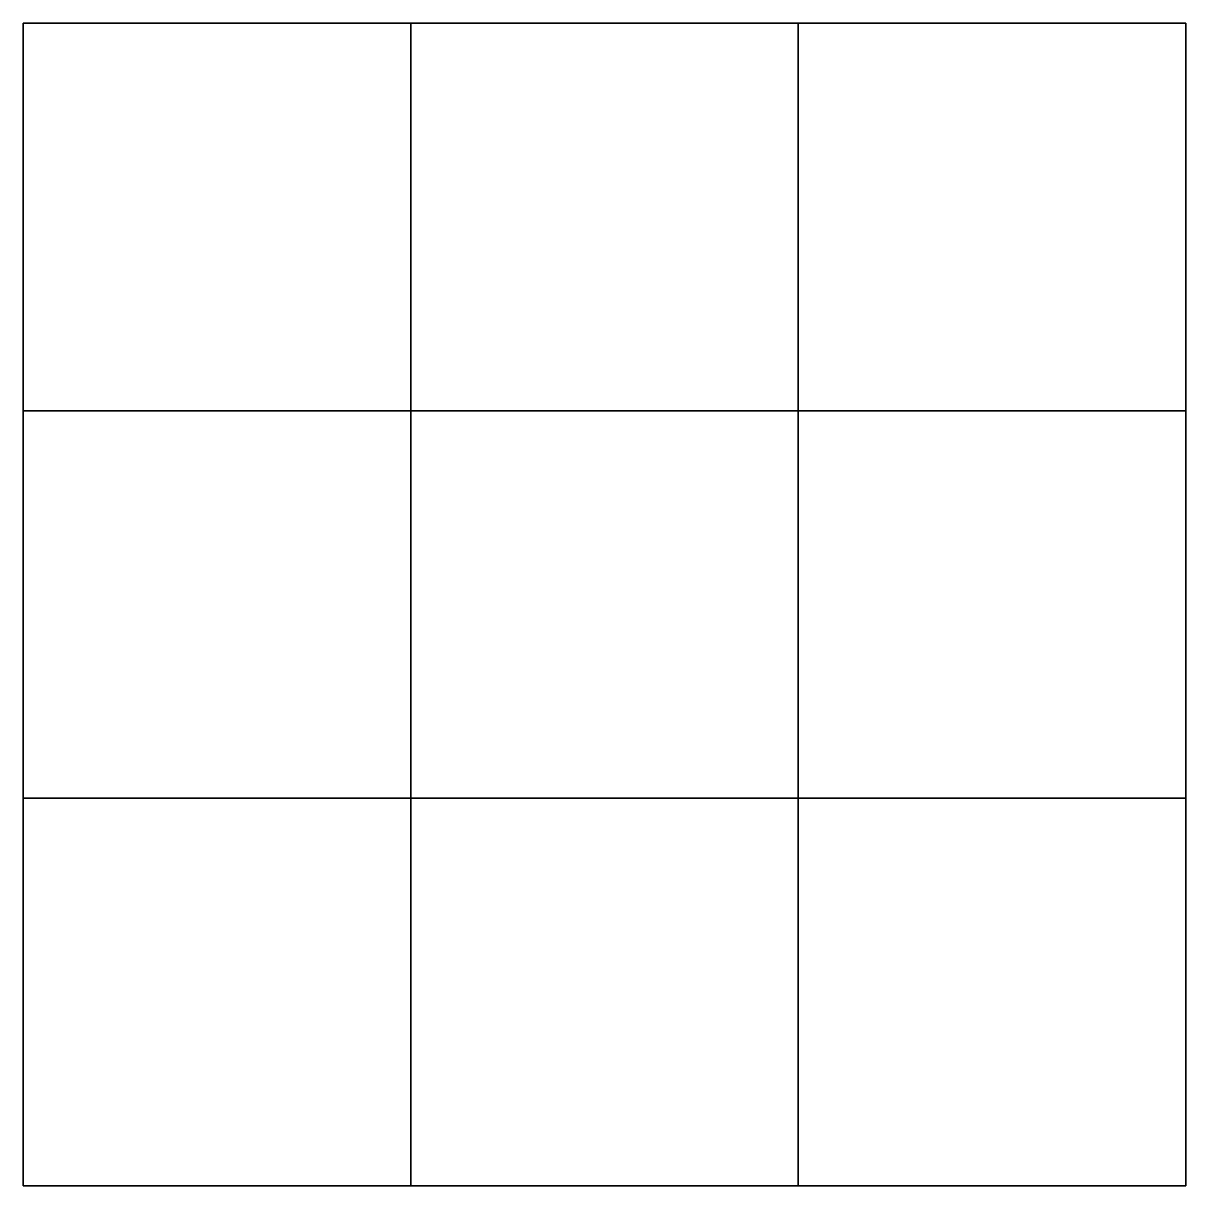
# Model space of a CAD drawing. Header units: millimetres. Extents: x -37.5 to 37.5, y -37.5 to 37.5.
import ezdxf

# ---------------------------------------------------------------- set-up
doc = ezdxf.new("R2010")
doc.units = ezdxf.units.MM
for name, color, linetype in [('STAGE_01', 31, 'Continuous'), ('STAGE_02', 32, 'Continuous'), ('STAGE_03', 33, 'Continuous'), ('STAGE_04', 34, 'Continuous'), ('STAGE_05', 35, 'Continuous'), ('STAGE_06', 36, 'Continuous'), ('STAGE_07', 37, 'Continuous'), ('STAGE_08', 38, 'Continuous'), ('STAGE_09', 39, 'Continuous'), ('STAGE_10', 40, 'Continuous')]:
    doc.layers.add(name, color=color, linetype=linetype)

# ---------------------------------------------------------------- blocks, each defined once
blk = doc.blocks.new('002_CHAIR_BACK_B001')
for points in [[(12.5, 37.5, -7.5), (-12.5, 37.5, -7.5), (-12.5, 37.5, 7.5), (12.5, 37.5, 7.5)], [(-12.5, -37.5, -7.5), (-12.5, -37.5, 7.5), (-12.5, 37.5, 7.5), (-12.5, 37.5, -7.5)], [(12.5, -37.5, -7.5), (-12.5, -37.5, -7.5), (-12.5, 37.5, -7.5), (12.5, 37.5, -7.5)], [(12.5, -37.5, 7.5), (12.5, 37.5, 7.5), (-12.5, 37.5, 7.5), (-12.5, -37.5, 7.5)], [(12.5, -37.5, -7.5), (12.5, 37.5, -7.5), (12.5, 37.5, 7.5), (12.5, -37.5, 7.5)], [(12.5, -37.5, -7.5), (12.5, -37.5, 7.5), (-12.5, -37.5, 7.5), (-12.5, -37.5, -7.5)]]:
    blk.add_3dface(points)
at = {"flags": 1}
for tag in ['SEQ', 'STAGE', 'GRASP']:
    blk.add_attdef(tag, (0, 0), '', height=2, dxfattribs=at)
blk = doc.blocks.new('002_CHAIR_BACK_B002')
for points in [[(12.5, 37.5, -7.5), (-12.5, 37.5, -7.5), (-12.5, 37.5, 7.5), (12.5, 37.5, 7.5)], [(-12.5, -37.5, -7.5), (-12.5, -37.5, 7.5), (-12.5, 37.5, 7.5), (-12.5, 37.5, -7.5)], [(12.5, -37.5, -7.5), (-12.5, -37.5, -7.5), (-12.5, 37.5, -7.5), (12.5, 37.5, -7.5)], [(12.5, -37.5, 7.5), (12.5, 37.5, 7.5), (-12.5, 37.5, 7.5), (-12.5, -37.5, 7.5)], [(12.5, -37.5, -7.5), (12.5, 37.5, -7.5), (12.5, 37.5, 7.5), (12.5, -37.5, 7.5)], [(12.5, -37.5, -7.5), (12.5, -37.5, 7.5), (-12.5, -37.5, 7.5), (-12.5, -37.5, -7.5)]]:
    blk.add_3dface(points)
at = {"flags": 1}
for tag in ['SEQ', 'STAGE', 'GRASP']:
    blk.add_attdef(tag, (0, 0), '', height=2, dxfattribs=at)
blk = doc.blocks.new('002_CHAIR_BACK_B003')
for points in [[(12.5, 37.5, -7.5), (-12.5, 37.5, -7.5), (-12.5, 37.5, 7.5), (12.5, 37.5, 7.5)], [(-12.5, -37.5, -7.5), (-12.5, -37.5, 7.5), (-12.5, 37.5, 7.5), (-12.5, 37.5, -7.5)], [(12.5, -37.5, -7.5), (-12.5, -37.5, -7.5), (-12.5, 37.5, -7.5), (12.5, 37.5, -7.5)], [(12.5, -37.5, 7.5), (12.5, 37.5, 7.5), (-12.5, 37.5, 7.5), (-12.5, -37.5, 7.5)], [(12.5, -37.5, -7.5), (12.5, 37.5, -7.5), (12.5, 37.5, 7.5), (12.5, -37.5, 7.5)], [(12.5, -37.5, -7.5), (12.5, -37.5, 7.5), (-12.5, -37.5, 7.5), (-12.5, -37.5, -7.5)]]:
    blk.add_3dface(points)
at = {"flags": 1}
for tag in ['SEQ', 'STAGE', 'GRASP']:
    blk.add_attdef(tag, (0, 0), '', height=2, dxfattribs=at)
blk = doc.blocks.new('002_CHAIR_BACK_B004')
for points in [[(12.5, 37.5, -7.5), (-12.5, 37.5, -7.5), (-12.5, 37.5, 7.5), (12.5, 37.5, 7.5)], [(-12.5, -37.5, -7.5), (-12.5, -37.5, 7.5), (-12.5, 37.5, 7.5), (-12.5, 37.5, -7.5)], [(12.5, -37.5, -7.5), (-12.5, -37.5, -7.5), (-12.5, 37.5, -7.5), (12.5, 37.5, -7.5)], [(12.5, -37.5, 7.5), (12.5, 37.5, 7.5), (-12.5, 37.5, 7.5), (-12.5, -37.5, 7.5)], [(12.5, -37.5, -7.5), (12.5, 37.5, -7.5), (12.5, 37.5, 7.5), (12.5, -37.5, 7.5)], [(12.5, -37.5, -7.5), (12.5, -37.5, 7.5), (-12.5, -37.5, 7.5), (-12.5, -37.5, -7.5)]]:
    blk.add_3dface(points)
at = {"flags": 1}
for tag in ['SEQ', 'STAGE', 'GRASP']:
    blk.add_attdef(tag, (0, 0), '', height=2, dxfattribs=at)
blk = doc.blocks.new('002_CHAIR_BACK_B005')
for points in [[(12.5, 37.5, -7.5), (-12.5, 37.5, -7.5), (-12.5, 37.5, 7.5), (12.5, 37.5, 7.5)], [(-12.5, -37.5, -7.5), (-12.5, -37.5, 7.5), (-12.5, 37.5, 7.5), (-12.5, 37.5, -7.5)], [(12.5, -37.5, -7.5), (-12.5, -37.5, -7.5), (-12.5, 37.5, -7.5), (12.5, 37.5, -7.5)], [(12.5, -37.5, 7.5), (12.5, 37.5, 7.5), (-12.5, 37.5, 7.5), (-12.5, -37.5, 7.5)], [(12.5, -37.5, -7.5), (12.5, 37.5, -7.5), (12.5, 37.5, 7.5), (12.5, -37.5, 7.5)], [(12.5, -37.5, -7.5), (12.5, -37.5, 7.5), (-12.5, -37.5, 7.5), (-12.5, -37.5, -7.5)]]:
    blk.add_3dface(points)
at = {"flags": 1}
for tag in ['SEQ', 'STAGE', 'GRASP']:
    blk.add_attdef(tag, (0, 0), '', height=2, dxfattribs=at)
blk = doc.blocks.new('002_CHAIR_BACK_B006')
for points in [[(12.5, 37.5, -7.5), (-12.5, 37.5, -7.5), (-12.5, 37.5, 7.5), (12.5, 37.5, 7.5)], [(-12.5, -37.5, -7.5), (-12.5, -37.5, 7.5), (-12.5, 37.5, 7.5), (-12.5, 37.5, -7.5)], [(12.5, -37.5, -7.5), (-12.5, -37.5, -7.5), (-12.5, 37.5, -7.5), (12.5, 37.5, -7.5)], [(12.5, -37.5, 7.5), (12.5, 37.5, 7.5), (-12.5, 37.5, 7.5), (-12.5, -37.5, 7.5)], [(12.5, -37.5, -7.5), (12.5, 37.5, -7.5), (12.5, 37.5, 7.5), (12.5, -37.5, 7.5)], [(12.5, -37.5, -7.5), (12.5, -37.5, 7.5), (-12.5, -37.5, 7.5), (-12.5, -37.5, -7.5)]]:
    blk.add_3dface(points)
at = {"flags": 1}
for tag in ['SEQ', 'STAGE', 'GRASP']:
    blk.add_attdef(tag, (0, 0), '', height=2, dxfattribs=at)
blk = doc.blocks.new('002_CHAIR_BACK_B007')
for points in [[(12.5, 37.5, -7.5), (-12.5, 37.5, -7.5), (-12.5, 37.5, 7.5), (12.5, 37.5, 7.5)], [(-12.5, -37.5, -7.5), (-12.5, -37.5, 7.5), (-12.5, 37.5, 7.5), (-12.5, 37.5, -7.5)], [(12.5, -37.5, -7.5), (-12.5, -37.5, -7.5), (-12.5, 37.5, -7.5), (12.5, 37.5, -7.5)], [(12.5, -37.5, 7.5), (12.5, 37.5, 7.5), (-12.5, 37.5, 7.5), (-12.5, -37.5, 7.5)], [(12.5, -37.5, -7.5), (12.5, 37.5, -7.5), (12.5, 37.5, 7.5), (12.5, -37.5, 7.5)], [(12.5, -37.5, -7.5), (12.5, -37.5, 7.5), (-12.5, -37.5, 7.5), (-12.5, -37.5, -7.5)]]:
    blk.add_3dface(points)
at = {"flags": 1}
for tag in ['SEQ', 'STAGE', 'GRASP']:
    blk.add_attdef(tag, (0, 0), '', height=2, dxfattribs=at)
blk = doc.blocks.new('002_CHAIR_BACK_B008')
for points in [[(12.5, 37.5, -7.5), (-12.5, 37.5, -7.5), (-12.5, 37.5, 7.5), (12.5, 37.5, 7.5)], [(-12.5, -37.5, -7.5), (-12.5, -37.5, 7.5), (-12.5, 37.5, 7.5), (-12.5, 37.5, -7.5)], [(12.5, -37.5, -7.5), (-12.5, -37.5, -7.5), (-12.5, 37.5, -7.5), (12.5, 37.5, -7.5)], [(12.5, -37.5, 7.5), (12.5, 37.5, 7.5), (-12.5, 37.5, 7.5), (-12.5, -37.5, 7.5)], [(12.5, -37.5, -7.5), (12.5, 37.5, -7.5), (12.5, 37.5, 7.5), (12.5, -37.5, 7.5)], [(12.5, -37.5, -7.5), (12.5, -37.5, 7.5), (-12.5, -37.5, 7.5), (-12.5, -37.5, -7.5)]]:
    blk.add_3dface(points)
at = {"flags": 1}
for tag in ['SEQ', 'STAGE', 'GRASP']:
    blk.add_attdef(tag, (0, 0), '', height=2, dxfattribs=at)
blk = doc.blocks.new('002_CHAIR_BACK_B009')
for points in [[(-37.5, -12.5, -7.5), (-37.5, -12.5, 7.5), (-37.5, 12.5, 7.5), (-37.5, 12.5, -7.5)], [(-37.5, 12.5, -7.5), (-37.5, 12.5, 7.5), (37.5, 12.5, 7.5), (37.5, 12.5, -7.5)], [(-37.5, -12.5, -7.5), (-37.5, 12.5, -7.5), (37.5, 12.5, -7.5), (37.5, -12.5, -7.5)], [(-37.5, -12.5, 7.5), (37.5, -12.5, 7.5), (37.5, 12.5, 7.5), (-37.5, 12.5, 7.5)], [(37.5, -12.5, -7.5), (37.5, 12.5, -7.5), (37.5, 12.5, 7.5), (37.5, -12.5, 7.5)], [(-37.5, -12.5, -7.5), (37.5, -12.5, -7.5), (37.5, -12.5, 7.5), (-37.5, -12.5, 7.5)]]:
    blk.add_3dface(points)
at = {"flags": 1}
for tag in ['SEQ', 'STAGE', 'GRASP']:
    blk.add_attdef(tag, (0, 0), '', height=2, dxfattribs=at)
blk = doc.blocks.new('002_CHAIR_BACK_B010')
for points in [[(-37.5, -12.5, -7.5), (-37.5, -12.5, 7.5), (-37.5, 12.5, 7.5), (-37.5, 12.5, -7.5)], [(-37.5, 12.5, -7.5), (-37.5, 12.5, 7.5), (37.5, 12.5, 7.5), (37.5, 12.5, -7.5)], [(-37.5, -12.5, -7.5), (-37.5, 12.5, -7.5), (37.5, 12.5, -7.5), (37.5, -12.5, -7.5)], [(-37.5, -12.5, 7.5), (37.5, -12.5, 7.5), (37.5, 12.5, 7.5), (-37.5, 12.5, 7.5)], [(37.5, -12.5, -7.5), (37.5, 12.5, -7.5), (37.5, 12.5, 7.5), (37.5, -12.5, 7.5)], [(-37.5, -12.5, -7.5), (37.5, -12.5, -7.5), (37.5, -12.5, 7.5), (-37.5, -12.5, 7.5)]]:
    blk.add_3dface(points)
at = {"flags": 1}
for tag in ['SEQ', 'STAGE', 'GRASP']:
    blk.add_attdef(tag, (0, 0), '', height=2, dxfattribs=at)
blk = doc.blocks.new('002_CHAIR_BACK_B011')
for points in [[(-37.5, -12.5, -7.5), (-37.5, -12.5, 7.5), (-37.5, 12.5, 7.5), (-37.5, 12.5, -7.5)], [(-37.5, 12.5, -7.5), (-37.5, 12.5, 7.5), (37.5, 12.5, 7.5), (37.5, 12.5, -7.5)], [(-37.5, -12.5, -7.5), (-37.5, 12.5, -7.5), (37.5, 12.5, -7.5), (37.5, -12.5, -7.5)], [(-37.5, -12.5, 7.5), (37.5, -12.5, 7.5), (37.5, 12.5, 7.5), (-37.5, 12.5, 7.5)], [(37.5, -12.5, -7.5), (37.5, 12.5, -7.5), (37.5, 12.5, 7.5), (37.5, -12.5, 7.5)], [(-37.5, -12.5, -7.5), (37.5, -12.5, -7.5), (37.5, -12.5, 7.5), (-37.5, -12.5, 7.5)]]:
    blk.add_3dface(points)
at = {"flags": 1}
for tag in ['SEQ', 'STAGE', 'GRASP']:
    blk.add_attdef(tag, (0, 0), '', height=2, dxfattribs=at)
blk = doc.blocks.new('002_CHAIR_BACK_B012')
for points in [[(-37.5, -12.5, -7.5), (-37.5, -12.5, 7.5), (-37.5, 12.5, 7.5), (-37.5, 12.5, -7.5)], [(-37.5, 12.5, -7.5), (-37.5, 12.5, 7.5), (37.5, 12.5, 7.5), (37.5, 12.5, -7.5)], [(-37.5, -12.5, -7.5), (-37.5, 12.5, -7.5), (37.5, 12.5, -7.5), (37.5, -12.5, -7.5)], [(-37.5, -12.5, 7.5), (37.5, -12.5, 7.5), (37.5, 12.5, 7.5), (-37.5, 12.5, 7.5)], [(37.5, -12.5, -7.5), (37.5, 12.5, -7.5), (37.5, 12.5, 7.5), (37.5, -12.5, 7.5)], [(-37.5, -12.5, -7.5), (37.5, -12.5, -7.5), (37.5, -12.5, 7.5), (-37.5, -12.5, 7.5)]]:
    blk.add_3dface(points)
at = {"flags": 1}
for tag in ['SEQ', 'STAGE', 'GRASP']:
    blk.add_attdef(tag, (0, 0), '', height=2, dxfattribs=at)
blk = doc.blocks.new('002_CHAIR_BACK_B013')
for points in [[(-37.5, -12.5, -7.5), (-37.5, -12.5, 7.5), (-37.5, 12.5, 7.5), (-37.5, 12.5, -7.5)], [(-37.5, 12.5, -7.5), (-37.5, 12.5, 7.5), (37.5, 12.5, 7.5), (37.5, 12.5, -7.5)], [(-37.5, -12.5, -7.5), (-37.5, 12.5, -7.5), (37.5, 12.5, -7.5), (37.5, -12.5, -7.5)], [(-37.5, -12.5, 7.5), (37.5, -12.5, 7.5), (37.5, 12.5, 7.5), (-37.5, 12.5, 7.5)], [(37.5, -12.5, -7.5), (37.5, 12.5, -7.5), (37.5, 12.5, 7.5), (37.5, -12.5, 7.5)], [(-37.5, -12.5, -7.5), (37.5, -12.5, -7.5), (37.5, -12.5, 7.5), (-37.5, -12.5, 7.5)]]:
    blk.add_3dface(points)
at = {"flags": 1}
for tag in ['SEQ', 'STAGE', 'GRASP']:
    blk.add_attdef(tag, (0, 0), '', height=2, dxfattribs=at)
blk = doc.blocks.new('002_CHAIR_BACK_B014')
for points in [[(-37.5, -12.5, -7.5), (-37.5, -12.5, 7.5), (-37.5, 12.5, 7.5), (-37.5, 12.5, -7.5)], [(-37.5, 12.5, -7.5), (-37.5, 12.5, 7.5), (37.5, 12.5, 7.5), (37.5, 12.5, -7.5)], [(-37.5, -12.5, -7.5), (-37.5, 12.5, -7.5), (37.5, 12.5, -7.5), (37.5, -12.5, -7.5)], [(-37.5, -12.5, 7.5), (37.5, -12.5, 7.5), (37.5, 12.5, 7.5), (-37.5, 12.5, 7.5)], [(37.5, -12.5, -7.5), (37.5, 12.5, -7.5), (37.5, 12.5, 7.5), (37.5, -12.5, 7.5)], [(-37.5, -12.5, -7.5), (37.5, -12.5, -7.5), (37.5, -12.5, 7.5), (-37.5, -12.5, 7.5)]]:
    blk.add_3dface(points)
at = {"flags": 1}
for tag in ['SEQ', 'STAGE', 'GRASP']:
    blk.add_attdef(tag, (0, 0), '', height=2, dxfattribs=at)
blk = doc.blocks.new('002_CHAIR_BACK_B015')
for points in [[(-37.5, -12.5, -7.5), (-37.5, -12.5, 7.5), (-37.5, 12.5, 7.5), (-37.5, 12.5, -7.5)], [(-37.5, 12.5, -7.5), (-37.5, 12.5, 7.5), (37.5, 12.5, 7.5), (37.5, 12.5, -7.5)], [(-37.5, -12.5, -7.5), (-37.5, 12.5, -7.5), (37.5, 12.5, -7.5), (37.5, -12.5, -7.5)], [(-37.5, -12.5, 7.5), (37.5, -12.5, 7.5), (37.5, 12.5, 7.5), (-37.5, 12.5, 7.5)], [(37.5, -12.5, -7.5), (37.5, 12.5, -7.5), (37.5, 12.5, 7.5), (37.5, -12.5, 7.5)], [(-37.5, -12.5, -7.5), (37.5, -12.5, -7.5), (37.5, -12.5, 7.5), (-37.5, -12.5, 7.5)]]:
    blk.add_3dface(points)
at = {"flags": 1}
for tag in ['SEQ', 'STAGE', 'GRASP']:
    blk.add_attdef(tag, (0, 0), '', height=2, dxfattribs=at)
blk = doc.blocks.new('002_CHAIR_BACK_B016')
for points in [[(-37.5, -12.5, -7.5), (-37.5, -12.5, 7.5), (-37.5, 12.5, 7.5), (-37.5, 12.5, -7.5)], [(-37.5, 12.5, -7.5), (-37.5, 12.5, 7.5), (37.5, 12.5, 7.5), (37.5, 12.5, -7.5)], [(-37.5, -12.5, -7.5), (-37.5, 12.5, -7.5), (37.5, 12.5, -7.5), (37.5, -12.5, -7.5)], [(-37.5, -12.5, 7.5), (37.5, -12.5, 7.5), (37.5, 12.5, 7.5), (-37.5, 12.5, 7.5)], [(37.5, -12.5, -7.5), (37.5, 12.5, -7.5), (37.5, 12.5, 7.5), (37.5, -12.5, 7.5)], [(-37.5, -12.5, -7.5), (37.5, -12.5, -7.5), (37.5, -12.5, 7.5), (-37.5, -12.5, 7.5)]]:
    blk.add_3dface(points)
at = {"flags": 1}
for tag in ['SEQ', 'STAGE', 'GRASP']:
    blk.add_attdef(tag, (0, 0), '', height=2, dxfattribs=at)

msp = doc.modelspace()

# ---------------------------------------------------------------- block references
at = {"layer": 'STAGE_01'}
for name, p in [('002_CHAIR_BACK_B001', (-25, 0, 7.5)), ('002_CHAIR_BACK_B002', (25, 0, 7.5))]:
    msp.add_blockref(name, p, dxfattribs=at)
at = {"layer": 'STAGE_02'}
for name, p in [('002_CHAIR_BACK_B003', (-25, 0, 22.5)), ('002_CHAIR_BACK_B004', (25, 0, 22.5))]:
    msp.add_blockref(name, p, dxfattribs=at)
at = {"layer": 'STAGE_03'}
for name, p in [('002_CHAIR_BACK_B005', (-25, 0, 37.5)), ('002_CHAIR_BACK_B006', (25, 0, 37.5))]:
    msp.add_blockref(name, p, dxfattribs=at)
at = {"layer": 'STAGE_04'}
for name, p in [('002_CHAIR_BACK_B007', (-25, 0, 52.5)), ('002_CHAIR_BACK_B008', (25, 0, 52.5))]:
    msp.add_blockref(name, p, dxfattribs=at)
at = {"layer": 'STAGE_05'}
for name, p in [('002_CHAIR_BACK_B011', (0, 25, 67.5)), ('002_CHAIR_BACK_B010', (0, 0, 67.5)), ('002_CHAIR_BACK_B009', (0, -25, 67.5))]:
    msp.add_blockref(name, p, dxfattribs=at)
at = {"layer": 'STAGE_06'}
msp.add_blockref('002_CHAIR_BACK_B012', (0, 25, 82.5), dxfattribs=at)
at = {"layer": 'STAGE_07'}
msp.add_blockref('002_CHAIR_BACK_B013', (0, 25, 97.5), dxfattribs=at)
at = {"layer": 'STAGE_08'}
msp.add_blockref('002_CHAIR_BACK_B014', (0, 25, 112.5), dxfattribs=at)
at = {"layer": 'STAGE_09'}
msp.add_blockref('002_CHAIR_BACK_B015', (0, 25, 127.5), dxfattribs=at)
at = {"layer": 'STAGE_10'}
msp.add_blockref('002_CHAIR_BACK_B016', (0, 25, 142.5), dxfattribs=at)

doc.saveas('drawing.dxf')
